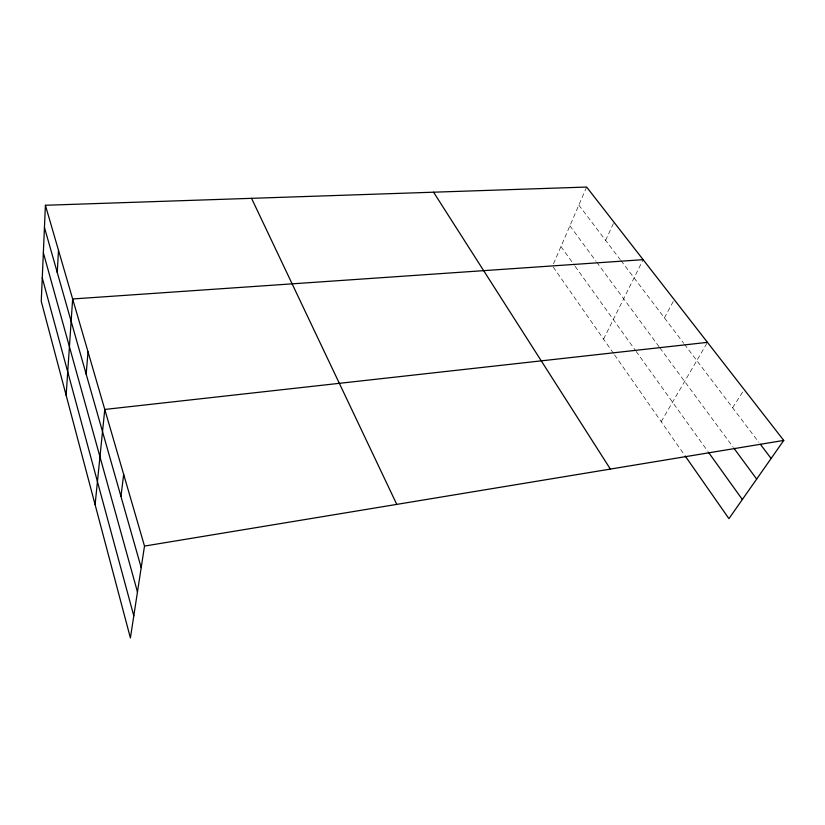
<?xml version="1.0" encoding="UTF-8"?>
<svg xmlns="http://www.w3.org/2000/svg" width="825" height="825" viewBox="0 0 825 825"><rect width="100%" height="100%" fill="white"/><g stroke="black" fill="none" stroke-linecap="round" stroke-linejoin="round"><path stroke-width="0.62" stroke-dasharray="4.12 3.09" d="M553.523 263.763L586.637 187.048M605.602 240.353L613.996 222.224M603.56 339.116L643.129 259.669M664.414 317.852L674.221 299.63M661.186 421.637L707.448 342.354M732.61 407.736L744.191 389.575M578.841 205.095L620.225 259.617M620.988 260.628L683.698 343.282M684.472 344.303L758.794 442.241M569.9 225.823L595.97 261.174M596.712 262.185L659.165 346.871M659.917 347.882L733.074 447.078M560.959 246.541L574.396 265.289M575.138 266.331L635.363 350.316M636.096 351.337L707.695 451.192M553.266 267.094L613.841 353.843M614.573 354.894L684.441 454.936"/><path stroke-width="1.24" d="M45.406 205.27L41.25 301.311L130.402 637.952L144.509 546.078L45.406 205.27L586.637 187.048L783.75 440.426L728.939 518.647L685.173 455.978M57.276 272.549L58.492 250.274M66.134 395.257L72.652 298.97L643.129 259.669M86.171 374.148L88.028 351.842M95.102 504.663L104.775 409.448L707.448 342.354M120.945 496.413L123.678 474.468M144.509 546.078L783.75 440.426M760.33 444.262L771.107 458.473M733.837 448.109L756.669 479.067M708.428 452.224L742.345 499.517M433.568 192.204L610.376 469.085M251.553 198.33L396.773 504.384M44.447 227.442L141.199 567.631M43.354 252.749L137.466 591.968M42.261 277.839L133.794 615.852"/></g></svg>
